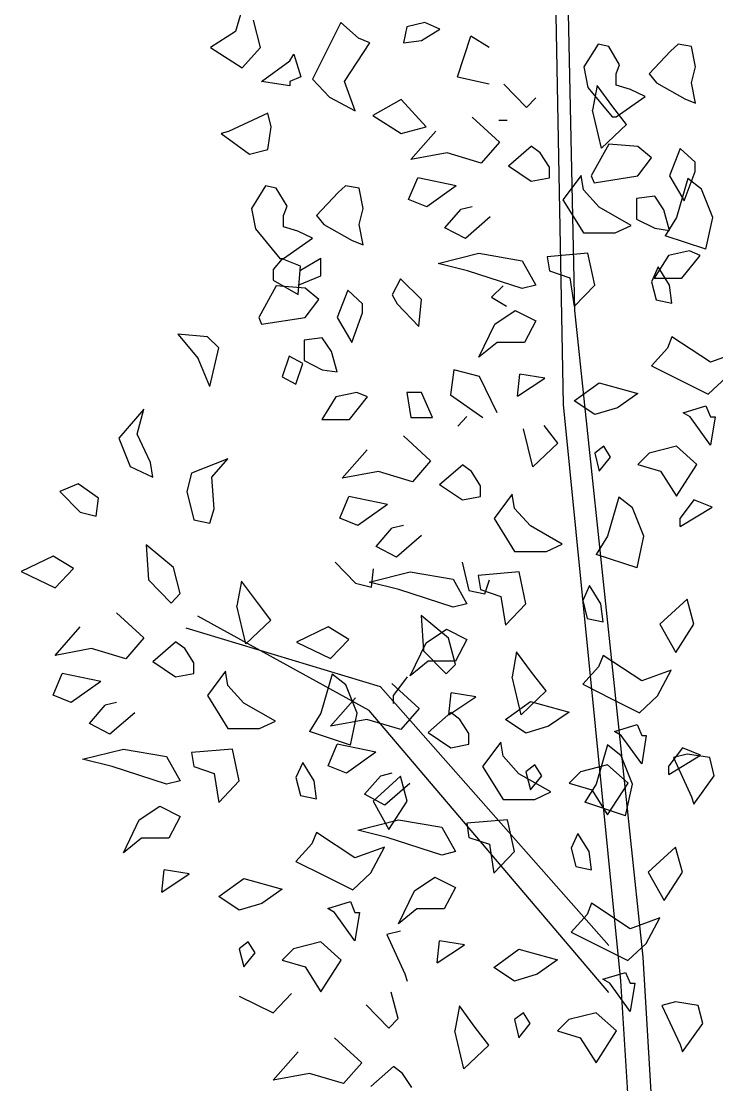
# Model space of a CAD drawing. Header units: millimetres. Extents: x 365.38 to 366.22, y 2530.23 to 2532.22.
# Drawn here: x 365.375 to 365.854, y 2530.67 to 2531.402 of the extents above; entities that cross this region are included whole.
import ezdxf

# ---------------------------------------------------------------- set-up
doc = ezdxf.new("R2010")
doc.units = ezdxf.units.MM
doc.header["$LTSCALE"] = 10
doc.layers.add('Vegetais', color=94, linetype='Continuous')

msp = doc.modelspace()

# ---------------------------------------------------------------- linework, layer by layer
at = {"layer": 'Vegetais', "color": 34}
for p, q in [((365.75635, 2531.20247), (365.74847, 2531.57478)), ((365.7406, 2531.5505), (365.74847, 2531.13772)), ((365.80353, 2530.75732), (365.75635, 2531.20247)), ((365.74847, 2531.13772), (365.78778, 2530.74114)), ((365.61478, 2530.92729), (365.49685, 2530.99204)), ((365.62266, 2530.94348), (365.48897, 2530.98395)), ((365.77997, 2530.76542), (365.62266, 2530.94348)), ((365.77997, 2530.73304), (365.61478, 2530.92729)), ((365.83416, 2530.23178), (365.80353, 2530.75732)), ((365.78778, 2530.74114), (365.81928, 2530.25551))]:
    msp.add_line(p, q, dxfattribs=at)
at = {"layer": 'Vegetais'}
for p, q in [((365.52753, 2531.4102), (365.52285, 2531.39457)), ((365.54003, 2531.38364), (365.53535, 2531.40239)), ((365.59547, 2531.40082), (365.58535, 2531.38051)), ((365.6076, 2531.38989), (365.59547, 2531.40082)), ((365.65328, 2531.40082), (365.64078, 2531.3977)), ((365.66347, 2531.39614), (365.65328, 2531.40082)), ((365.52285, 2531.39457), (365.50566, 2531.38364)), ((365.64078, 2531.3977), (365.63847, 2531.38676)), ((365.65097, 2531.38832), (365.66347, 2531.39614)), ((365.59785, 2531.3602), (365.61541, 2531.38676)), ((365.61541, 2531.38676), (365.6076, 2531.38989)), ((365.63847, 2531.38676), (365.65097, 2531.38832)), ((365.6756, 2531.36332), (365.68497, 2531.39145)), ((365.69747, 2531.38364), (365.68497, 2531.39145)), ((365.77241, 2531.38579), (365.76266, 2531.37017)), ((365.77985, 2531.38423), (365.77241, 2531.38579)), ((365.82747, 2531.38579), (365.82241, 2531.38111)), ((365.83685, 2531.38423), (365.82747, 2531.38579)), ((365.50566, 2531.38364), (365.52753, 2531.36957)), ((365.52753, 2531.36957), (365.54003, 2531.38364)), ((365.56035, 2531.37426), (365.5631, 2531.37895)), ((365.5631, 2531.37895), (365.56778, 2531.36332)), ((365.58535, 2531.38051), (365.57597, 2531.36176)), ((365.78728, 2531.37173), (365.77985, 2531.38423)), ((365.82241, 2531.38111), (365.8076, 2531.36548)), ((365.8396, 2531.37017), (365.83685, 2531.38423)), ((365.54078, 2531.3602), (365.56035, 2531.37426)), ((365.78491, 2531.36548), (365.78728, 2531.37173)), ((365.56778, 2531.36332), (365.56035, 2531.3602)), ((365.6756, 2531.36332), (365.69747, 2531.35864)), ((365.76266, 2531.37017), (365.76541, 2531.35611)), ((365.78491, 2531.35767), (365.78491, 2531.36548)), ((365.8076, 2531.36548), (365.81266, 2531.35923)), ((365.83685, 2531.35923), (365.8396, 2531.37017)), ((365.56035, 2531.35707), (365.54078, 2531.3602)), ((365.56035, 2531.3602), (365.56035, 2531.35707)), ((365.57597, 2531.36176), (365.58766, 2531.34926)), ((365.60528, 2531.33989), (365.59785, 2531.3602)), ((365.70766, 2531.35829), (365.72328, 2531.34229)), ((365.76541, 2531.35611), (365.78216, 2531.33579)), ((365.77172, 2531.35751), (365.7686, 2531.34032)), ((365.78266, 2531.34267), (365.77172, 2531.35751)), ((365.79466, 2531.35454), (365.78491, 2531.35767)), ((365.81266, 2531.35923), (365.83216, 2531.34829)), ((365.8396, 2531.34517), (365.83685, 2531.35923)), ((365.58766, 2531.34926), (365.60528, 2531.33989)), ((365.72328, 2531.34229), (365.72953, 2531.34892)), ((365.78491, 2531.33579), (365.80485, 2531.34986)), ((365.80485, 2531.34986), (365.79466, 2531.35454)), ((365.63691, 2531.3477), (365.61735, 2531.33676)), ((365.6541, 2531.32895), (365.63691, 2531.3477)), ((365.79203, 2531.33057), (365.78266, 2531.34267)), ((365.83216, 2531.34829), (365.8396, 2531.34517)), ((365.5451, 2531.33832), (365.51816, 2531.32582)), ((365.54747, 2531.32895), (365.5451, 2531.33832)), ((365.61735, 2531.33676), (365.63691, 2531.32426)), ((365.68578, 2531.33564), (365.70453, 2531.31845)), ((365.77485, 2531.31417), (365.7686, 2531.34032)), ((365.78216, 2531.33579), (365.78491, 2531.33579)), ((365.5451, 2531.31332), (365.54747, 2531.32895)), ((365.63691, 2531.32426), (365.6541, 2531.32895)), ((365.7041, 2531.33364), (365.70997, 2531.33364)), ((365.77485, 2531.31417), (365.79203, 2531.33057)), ((365.51816, 2531.32582), (365.5131, 2531.32426)), ((365.5131, 2531.32426), (365.5326, 2531.3102)), ((365.6436, 2531.30636), (365.66078, 2531.32589)), ((365.5326, 2531.3102), (365.5451, 2531.31332)), ((365.70453, 2531.31845), (365.69203, 2531.30401)), ((365.71078, 2531.30204), (365.72641, 2531.31573)), ((365.73266, 2531.31104), (365.72641, 2531.31573)), ((365.77985, 2531.31704), (365.76772, 2531.29517)), ((365.79978, 2531.31548), (365.77985, 2531.31704)), ((365.80916, 2531.30767), (365.79978, 2531.31548)), ((365.82903, 2531.31392), (365.82166, 2531.29517)), ((365.83922, 2531.30454), (365.82903, 2531.31392)), ((365.6686, 2531.31104), (365.6436, 2531.30636)), ((365.69203, 2531.30401), (365.6686, 2531.31104)), ((365.73891, 2531.30126), (365.73266, 2531.31104)), ((365.79978, 2531.29517), (365.80916, 2531.30767)), ((365.83922, 2531.29829), (365.83922, 2531.30454)), ((365.71078, 2531.30204), (365.72641, 2531.29151)), ((365.73891, 2531.29386), (365.73891, 2531.30126)), ((365.83178, 2531.27798), (365.83922, 2531.29829)), ((365.64203, 2531.27901), (365.64828, 2531.29386)), ((365.67485, 2531.28839), (365.64828, 2531.29386)), ((365.72641, 2531.29151), (365.73891, 2531.29386)), ((365.76078, 2531.29542), (365.74828, 2531.27861)), ((365.76235, 2531.28564), (365.76078, 2531.29542)), ((365.76772, 2531.29517), (365.76966, 2531.29048)), ((365.76966, 2531.29048), (365.79978, 2531.29517)), ((365.82166, 2531.29517), (365.83178, 2531.27798)), ((365.83422, 2531.29345), (365.82641, 2531.26651)), ((365.8436, 2531.28604), (365.83422, 2531.29345)), ((365.54353, 2531.28832), (365.53378, 2531.2727)), ((365.55097, 2531.28676), (365.54353, 2531.28832)), ((365.55841, 2531.27426), (365.55097, 2531.28676)), ((365.59353, 2531.28364), (365.57872, 2531.26801)), ((365.5986, 2531.28832), (365.59353, 2531.28364)), ((365.60797, 2531.28676), (365.5986, 2531.28832)), ((365.61072, 2531.2727), (365.60797, 2531.28676)), ((365.67485, 2531.28839), (365.65453, 2531.27392)), ((365.77328, 2531.27354), (365.76235, 2531.28564)), ((365.85141, 2531.26651), (365.8436, 2531.28604)), ((365.65453, 2531.27392), (365.64203, 2531.27901)), ((365.74828, 2531.27861), (365.76235, 2531.25595)), ((365.81147, 2531.28111), (365.79897, 2531.27954)), ((365.79897, 2531.27954), (365.79897, 2531.26548)), ((365.81772, 2531.27173), (365.81147, 2531.28111)), ((365.53378, 2531.2727), (365.53653, 2531.25864)), ((365.55603, 2531.26801), (365.55841, 2531.27426)), ((365.55603, 2531.2602), (365.55603, 2531.26801)), ((365.57872, 2531.26801), (365.58378, 2531.26176)), ((365.60797, 2531.26176), (365.61072, 2531.2727)), ((365.66703, 2531.25948), (365.67797, 2531.27198)), ((365.68578, 2531.27392), (365.67797, 2531.27198)), ((365.79516, 2531.26104), (365.77328, 2531.27354)), ((365.82166, 2531.25767), (365.81772, 2531.27173)), ((365.58378, 2531.26176), (365.60328, 2531.25082)), ((365.61072, 2531.2477), (365.60797, 2531.26176)), ((365.69828, 2531.26689), (365.6811, 2531.25204)), ((365.78422, 2531.25595), (365.79516, 2531.26104)), ((365.79897, 2531.26548), (365.81147, 2531.25923)), ((365.82641, 2531.26651), (365.8186, 2531.25401)), ((365.84672, 2531.24464), (365.85141, 2531.26651)), ((365.53653, 2531.25864), (365.55328, 2531.23832)), ((365.56578, 2531.25707), (365.55603, 2531.2602)), ((365.57597, 2531.25239), (365.56578, 2531.25707)), ((365.6811, 2531.25204), (365.66703, 2531.25948)), ((365.76235, 2531.25595), (365.78422, 2531.25595)), ((365.81147, 2531.25923), (365.82166, 2531.25767)), ((365.84672, 2531.24464), (365.8186, 2531.25401)), ((365.55603, 2531.23832), (365.57597, 2531.25239)), ((365.60328, 2531.25082), (365.61072, 2531.2477)), ((365.5676, 2531.23039), (365.58166, 2531.23861)), ((365.58166, 2531.22648), (365.58166, 2531.23861)), ((365.66235, 2531.23486), (365.69047, 2531.24189)), ((365.69047, 2531.24189), (365.72016, 2531.23682)), ((365.76547, 2531.24189), (365.73735, 2531.23954)), ((365.73735, 2531.23954), (365.73891, 2531.22979)), ((365.77016, 2531.22001), (365.76547, 2531.24189)), ((365.82085, 2531.24048), (365.8111, 2531.22486)), ((365.83528, 2531.24361), (365.82085, 2531.24048)), ((365.83022, 2531.22486), (365.84272, 2531.24048)), ((365.84272, 2531.24048), (365.83528, 2531.24361)), ((365.5551, 2531.2382), (365.54885, 2531.23079)), ((365.55328, 2531.23832), (365.55603, 2531.23832)), ((365.5676, 2531.23314), (365.5551, 2531.2382)), ((365.56603, 2531.21361), (365.5676, 2531.23314)), ((365.68266, 2531.22979), (365.66235, 2531.23486)), ((365.72016, 2531.23682), (365.72953, 2531.22001)), ((365.81391, 2531.23251), (365.80922, 2531.22236)), ((365.82172, 2531.22001), (365.81391, 2531.23251)), ((365.54885, 2531.23079), (365.54885, 2531.22336)), ((365.56603, 2531.21986), (365.58166, 2531.22648)), ((365.63653, 2531.22426), (365.63066, 2531.21332)), ((365.65097, 2531.2102), (365.63653, 2531.22426)), ((365.72016, 2531.21767), (365.68266, 2531.22979)), ((365.73891, 2531.22979), (365.75297, 2531.22511)), ((365.75297, 2531.22511), (365.7561, 2531.20517)), ((365.8111, 2531.22486), (365.83022, 2531.22486)), ((365.55097, 2531.21957), (365.53885, 2531.1977)), ((365.54885, 2531.22336), (365.56603, 2531.21361)), ((365.57091, 2531.21801), (365.55097, 2531.21957)), ((365.58028, 2531.2102), (365.57091, 2531.21801)), ((365.70722, 2531.21957), (365.69903, 2531.21176)), ((365.72953, 2531.22001), (365.72016, 2531.21767)), ((365.7561, 2531.20517), (365.77016, 2531.22001)), ((365.80922, 2531.22236), (365.81235, 2531.20986)), ((365.82328, 2531.20751), (365.82172, 2531.22001)), ((365.57091, 2531.1977), (365.58028, 2531.2102)), ((365.60016, 2531.21645), (365.59278, 2531.1977)), ((365.61035, 2531.20707), (365.60016, 2531.21645)), ((365.63066, 2531.21332), (365.63416, 2531.20707)), ((365.64903, 2531.19145), (365.65097, 2531.2102)), ((365.69903, 2531.21176), (365.70953, 2531.20551)), ((365.81235, 2531.20986), (365.82328, 2531.20751)), ((365.61035, 2531.20082), (365.61035, 2531.20707)), ((365.63416, 2531.20707), (365.64903, 2531.19145)), ((365.70141, 2531.19307), (365.71547, 2531.20245)), ((365.71547, 2531.20245), (365.72953, 2531.19542)), ((365.53885, 2531.1977), (365.54078, 2531.19301)), ((365.54078, 2531.19301), (365.57091, 2531.1977)), ((365.59278, 2531.1977), (365.60291, 2531.18051)), ((365.60291, 2531.18051), (365.61035, 2531.20082)), ((365.72953, 2531.19542), (365.72172, 2531.18057)), ((365.69047, 2531.17042), (365.70141, 2531.19307)), ((365.48322, 2531.18626), (365.49728, 2531.16945)), ((365.50353, 2531.18429), (365.48322, 2531.18626)), ((365.51135, 2531.17689), (365.50353, 2531.18429)), ((365.5826, 2531.18364), (365.5701, 2531.18207)), ((365.5701, 2531.18207), (365.5701, 2531.16801)), ((365.58885, 2531.17426), (365.5826, 2531.18364)), ((365.70297, 2531.18057), (365.69047, 2531.17042)), ((365.72172, 2531.18057), (365.70297, 2531.18057)), ((365.82328, 2531.18448), (365.82016, 2531.17667)), ((365.84985, 2531.16689), (365.82328, 2531.18448)), ((365.5051, 2531.15032), (365.51135, 2531.17689)), ((365.59278, 2531.1602), (365.58885, 2531.17426)), ((365.82016, 2531.17667), (365.80922, 2531.16454)), ((365.87016, 2531.17432), (365.84985, 2531.16689)), ((365.5051, 2531.15032), (365.49728, 2531.16945)), ((365.55978, 2531.17101), (365.5551, 2531.15695)), ((365.56916, 2531.16595), (365.55978, 2531.17101)), ((365.56447, 2531.15189), (365.56916, 2531.16595)), ((365.5701, 2531.16801), (365.5826, 2531.16176)), ((365.5826, 2531.16176), (365.59278, 2531.1602)), ((365.67322, 2531.16176), (365.67091, 2531.14457)), ((365.69078, 2531.15707), (365.67322, 2531.16176)), ((365.71703, 2531.14345), (365.7186, 2531.1587)), ((365.73578, 2531.15595), (365.7186, 2531.1587)), ((365.80922, 2531.16454), (365.82953, 2531.15439)), ((365.5551, 2531.15695), (365.56447, 2531.15189)), ((365.70291, 2531.13207), (365.69078, 2531.15707)), ((365.71703, 2531.14345), (365.73578, 2531.15595)), ((365.7561, 2531.14032), (365.77328, 2531.15282)), ((365.77328, 2531.15282), (365.79985, 2531.14542)), ((365.82953, 2531.15439), (365.84828, 2531.14501)), ((365.84828, 2531.14501), (365.86078, 2531.15673)), ((365.60641, 2531.14614), (365.59197, 2531.14301)), ((365.61385, 2531.14301), (365.60641, 2531.14614)), ((365.65097, 2531.14614), (365.64078, 2531.14614)), ((365.64078, 2531.14614), (365.64353, 2531.12895)), ((365.65841, 2531.12895), (365.65097, 2531.14614)), ((365.67091, 2531.14457), (365.69316, 2531.12895)), ((365.79985, 2531.14542), (365.78578, 2531.13564)), ((365.59197, 2531.14301), (365.58222, 2531.12739)), ((365.60135, 2531.12739), (365.61385, 2531.14301)), ((365.77016, 2531.13095), (365.7561, 2531.14032)), ((365.8311, 2531.13214), (365.84672, 2531.13682)), ((365.84672, 2531.13682), (365.84985, 2531.12939)), ((365.45978, 2531.1347), (365.4426, 2531.11476)), ((365.4551, 2531.11751), (365.45978, 2531.1347)), ((365.64353, 2531.12895), (365.65841, 2531.12895)), ((365.67591, 2531.12297), (365.68216, 2531.12959)), ((365.78578, 2531.13564), (365.77016, 2531.13095)), ((365.83578, 2531.12939), (365.8311, 2531.13214)), ((365.84985, 2531.10986), (365.83578, 2531.12939)), ((365.84985, 2531.12939), (365.85297, 2531.12939)), ((365.85297, 2531.12939), (365.84985, 2531.10986)), ((365.58222, 2531.12739), (365.60135, 2531.12739)), ((365.74466, 2531.11125), (365.73528, 2531.12334)), ((365.4426, 2531.11476), (365.45041, 2531.09523)), ((365.46447, 2531.09798), (365.4551, 2531.11751)), ((365.46447, 2531.09798), (365.4551, 2531.11751)), ((365.63841, 2531.11631), (365.65716, 2531.09912)), ((365.72747, 2531.09484), (365.72122, 2531.121)), ((365.72747, 2531.09484), (365.74466, 2531.11125)), ((365.77641, 2531.10907), (365.77016, 2531.10439)), ((365.7811, 2531.10167), (365.77641, 2531.10907)), ((365.82641, 2531.10907), (365.80766, 2531.10439)), ((365.84047, 2531.09657), (365.82641, 2531.10907)), ((365.5176, 2531.10032), (365.4926, 2531.09054)), ((365.50666, 2531.08782), (365.5176, 2531.10032)), ((365.59622, 2531.08703), (365.61341, 2531.10656)), ((365.77016, 2531.10439), (365.77328, 2531.09189)), ((365.77328, 2531.09189), (365.7811, 2531.10167)), ((365.80766, 2531.10439), (365.79985, 2531.09657)), ((365.45041, 2531.09523), (365.46603, 2531.08782)), ((365.46603, 2531.08782), (365.46447, 2531.09798)), ((365.65716, 2531.09912), (365.64466, 2531.08468)), ((365.66341, 2531.08272), (365.67903, 2531.0964)), ((365.68528, 2531.09172), (365.67903, 2531.0964)), ((365.79985, 2531.09657), (365.81547, 2531.09189)), ((365.82641, 2531.0747), (365.84047, 2531.09657)), ((365.4926, 2531.09054), (365.48947, 2531.07804)), ((365.50822, 2531.06595), (365.50666, 2531.08782)), ((365.62122, 2531.09172), (365.59622, 2531.08703)), ((365.64466, 2531.08468), (365.62122, 2531.09172)), ((365.69153, 2531.08193), (365.68528, 2531.09172)), ((365.81547, 2531.09189), (365.82641, 2531.0747)), ((365.41447, 2531.08314), (365.40197, 2531.07804)), ((365.40197, 2531.07804), (365.41603, 2531.06361)), ((365.42853, 2531.07336), (365.41447, 2531.08314)), ((365.48947, 2531.07804), (365.49416, 2531.05851)), ((365.66341, 2531.08272), (365.67903, 2531.07218)), ((365.69153, 2531.07453), (365.69153, 2531.08193)), ((365.42697, 2531.06086), (365.42853, 2531.07336)), ((365.59466, 2531.05968), (365.60091, 2531.07453)), ((365.62747, 2531.06906), (365.60091, 2531.07453)), ((365.67903, 2531.07218), (365.69153, 2531.07453)), ((365.71341, 2531.07609), (365.70091, 2531.05928)), ((365.71497, 2531.06631), (365.71341, 2531.07609)), ((365.78685, 2531.07412), (365.77903, 2531.04718)), ((365.79622, 2531.06672), (365.78685, 2531.07412)), ((365.83841, 2531.07218), (365.82903, 2531.05968)), ((365.85091, 2531.06709), (365.83841, 2531.07218)), ((365.41603, 2531.06361), (365.42697, 2531.06086)), ((365.5051, 2531.05617), (365.50822, 2531.06595)), ((365.62747, 2531.06906), (365.60716, 2531.05459)), ((365.72591, 2531.05422), (365.71497, 2531.06631)), ((365.80403, 2531.04718), (365.79622, 2531.06672)), ((365.82903, 2531.05381), (365.85091, 2531.06709)), ((365.49416, 2531.05851), (365.5051, 2531.05617)), ((365.60716, 2531.05459), (365.59466, 2531.05968)), ((365.70091, 2531.05928), (365.71497, 2531.03662)), ((365.82903, 2531.05381), (365.82903, 2531.05968)), ((365.61966, 2531.04015), (365.6306, 2531.05265)), ((365.63841, 2531.05459), (365.6306, 2531.05265)), ((365.74778, 2531.04172), (365.72591, 2531.05422)), ((365.46135, 2531.04132), (365.46291, 2531.01711)), ((365.4801, 2531.0257), (365.46135, 2531.04132)), ((365.65091, 2531.04756), (365.63372, 2531.03272)), ((365.73685, 2531.03662), (365.74778, 2531.04172)), ((365.77903, 2531.04718), (365.77122, 2531.03468)), ((365.79935, 2531.02531), (365.80403, 2531.04718)), ((365.63372, 2531.03272), (365.61966, 2531.04015)), ((365.71497, 2531.03662), (365.73685, 2531.03662)), ((365.79935, 2531.02531), (365.77122, 2531.03468)), ((365.39728, 2531.03351), (365.37541, 2531.02298)), ((365.41135, 2531.02492), (365.39728, 2531.03351)), ((365.59141, 2531.02929), (365.60547, 2531.01486)), ((365.67891, 2531.02929), (365.6836, 2531.00976)), ((365.37541, 2531.02298), (365.39885, 2531.01164)), ((365.39885, 2531.01164), (365.41135, 2531.02492)), ((365.48478, 2531.00773), (365.4801, 2531.0257)), ((365.61497, 2531.01553), (365.6431, 2531.02256)), ((365.61641, 2531.01211), (365.61797, 2531.02461)), ((365.6431, 2531.02256), (365.67278, 2531.0175)), ((365.7181, 2531.02256), (365.68997, 2531.02022)), ((365.68997, 2531.02022), (365.69153, 2531.01047)), ((365.72278, 2531.00068), (365.7181, 2531.02256)), ((365.46291, 2531.01711), (365.47853, 2531.00111)), ((365.52697, 2531.01632), (365.52385, 2530.99914)), ((365.53791, 2531.00148), (365.52697, 2531.01632)), ((365.60547, 2531.01486), (365.61641, 2531.01211)), ((365.63528, 2531.01047), (365.61497, 2531.01553)), ((365.67278, 2531.0175), (365.68216, 2531.00068)), ((365.69453, 2531.00742), (365.69766, 2531.0172)), ((365.76653, 2531.01318), (365.76185, 2531.00303)), ((365.77435, 2531.00068), (365.76653, 2531.01318)), ((365.47853, 2531.00111), (365.48478, 2531.00773)), ((365.67278, 2530.99834), (365.63528, 2531.01047)), ((365.6836, 2531.00976), (365.69453, 2531.00742)), ((365.69153, 2531.01047), (365.7056, 2531.00578)), ((365.7056, 2531.00578), (365.70872, 2530.98584)), ((365.5301, 2530.97298), (365.52385, 2530.99914)), ((365.54728, 2530.98939), (365.53791, 2531.00148)), ((365.68216, 2531.00068), (365.67278, 2530.99834)), ((365.70872, 2530.98584), (365.72278, 2531.00068)), ((365.76185, 2531.00303), (365.76497, 2530.99053)), ((365.77591, 2530.98818), (365.77435, 2531.00068)), ((365.83372, 2531.00381), (365.81497, 2530.98662)), ((365.83841, 2530.98662), (365.83372, 2531.00381)), ((365.44103, 2530.99445), (365.45978, 2530.97726)), ((365.66953, 2530.97695), (365.65078, 2530.99257)), ((365.65078, 2530.99257), (365.65235, 2530.96836)), ((365.76497, 2530.99053), (365.77591, 2530.98818)), ((365.39885, 2530.96517), (365.41603, 2530.9847)), ((365.5301, 2530.97298), (365.54728, 2530.98939)), ((365.58672, 2530.98476), (365.56485, 2530.97423)), ((365.60078, 2530.97617), (365.58672, 2530.98476)), ((365.65403, 2530.97375), (365.6681, 2530.98312)), ((365.6681, 2530.98312), (365.68216, 2530.97609)), ((365.81497, 2530.98662), (365.82591, 2530.96709)), ((365.82591, 2530.96709), (365.83841, 2530.98662)), ((365.45978, 2530.97726), (365.44728, 2530.96282)), ((365.58828, 2530.96289), (365.60078, 2530.97617)), ((365.67422, 2530.95898), (365.66953, 2530.97695)), ((365.68216, 2530.97609), (365.67435, 2530.96125)), ((365.42385, 2530.96986), (365.39885, 2530.96517)), ((365.44728, 2530.96282), (365.42385, 2530.96986)), ((365.46603, 2530.96086), (365.48166, 2530.97454)), ((365.48791, 2530.96986), (365.48166, 2530.97454)), ((365.49416, 2530.96007), (365.48791, 2530.96986)), ((365.56485, 2530.97423), (365.58828, 2530.96289)), ((365.6431, 2530.95109), (365.65403, 2530.97375)), ((365.65235, 2530.96836), (365.66797, 2530.95236)), ((365.46603, 2530.96086), (365.48166, 2530.95032)), ((365.6556, 2530.96125), (365.6431, 2530.95109)), ((365.67435, 2530.96125), (365.6556, 2530.96125)), ((365.71641, 2530.96757), (365.71328, 2530.95039)), ((365.72735, 2530.95273), (365.71641, 2530.96757)), ((365.77591, 2530.96515), (365.77278, 2530.95734)), ((365.80247, 2530.94756), (365.77591, 2530.96515)), ((365.49416, 2530.95267), (365.49416, 2530.96007)), ((365.51603, 2530.95423), (365.50353, 2530.93742)), ((365.5176, 2530.94445), (365.51603, 2530.95423)), ((365.66797, 2530.95236), (365.67422, 2530.95898)), ((365.77278, 2530.95734), (365.76185, 2530.94522)), ((365.82278, 2530.955), (365.80247, 2530.94756)), ((365.81341, 2530.9374), (365.82278, 2530.955)), ((365.39728, 2530.93782), (365.40353, 2530.95267)), ((365.4301, 2530.9472), (365.40353, 2530.95267)), ((365.4301, 2530.9472), (365.40978, 2530.93273)), ((365.48166, 2530.95032), (365.49416, 2530.95267)), ((365.58947, 2530.95226), (365.58166, 2530.92532)), ((365.59885, 2530.94486), (365.58947, 2530.95226)), ((365.64103, 2530.95032), (365.63166, 2530.93782)), ((365.71953, 2530.92423), (365.71328, 2530.95039)), ((365.73672, 2530.94064), (365.72735, 2530.95273)), ((365.52853, 2530.93236), (365.5176, 2530.94445)), ((365.60666, 2530.92532), (365.59885, 2530.94486)), ((365.63047, 2530.9457), (365.64922, 2530.92851)), ((365.66966, 2530.92412), (365.67122, 2530.93937)), ((365.68841, 2530.93662), (365.67122, 2530.93937)), ((365.71953, 2530.92423), (365.73672, 2530.94064)), ((365.76185, 2530.94522), (365.78216, 2530.93506)), ((365.40978, 2530.93273), (365.39728, 2530.93782)), ((365.44103, 2530.93273), (365.43322, 2530.93079)), ((365.50353, 2530.93742), (365.5176, 2530.91476)), ((365.55041, 2530.91986), (365.52853, 2530.93236)), ((365.58828, 2530.91642), (365.60547, 2530.93595)), ((365.63166, 2530.93195), (365.63166, 2530.93782)), ((365.66966, 2530.92412), (365.68841, 2530.93662)), ((365.70872, 2530.921), (365.72591, 2530.9335)), ((365.72591, 2530.9335), (365.75247, 2530.92609)), ((365.78216, 2530.93506), (365.80091, 2530.92568)), ((365.80091, 2530.92568), (365.81341, 2530.9374)), ((365.42228, 2530.91829), (365.43322, 2530.93079)), ((365.45353, 2530.9257), (365.43635, 2530.91086)), ((365.58166, 2530.92532), (365.57385, 2530.91282)), ((365.60197, 2530.90345), (365.60666, 2530.92532)), ((365.64922, 2530.92851), (365.63672, 2530.91407)), ((365.65547, 2530.91211), (365.6711, 2530.92579)), ((365.67735, 2530.92111), (365.6711, 2530.92579)), ((365.75247, 2530.92609), (365.73841, 2530.91631)), ((365.43635, 2530.91086), (365.42228, 2530.91829)), ((365.53947, 2530.91476), (365.55041, 2530.91986)), ((365.61328, 2530.92111), (365.58828, 2530.91642)), ((365.63672, 2530.91407), (365.61328, 2530.92111)), ((365.6836, 2530.91132), (365.67735, 2530.92111)), ((365.72278, 2530.91162), (365.70872, 2530.921)), ((365.78372, 2530.91281), (365.79935, 2530.9175)), ((365.79935, 2530.9175), (365.80247, 2530.91006)), ((365.5176, 2530.91476), (365.53947, 2530.91476)), ((365.60197, 2530.90345), (365.57385, 2530.91282)), ((365.65547, 2530.91211), (365.6711, 2530.90157)), ((365.6836, 2530.90392), (365.6836, 2530.91132)), ((365.73841, 2530.91631), (365.72278, 2530.91162)), ((365.78841, 2530.91006), (365.78372, 2530.91281)), ((365.80247, 2530.89053), (365.78841, 2530.91006)), ((365.80247, 2530.91006), (365.8056, 2530.91006)), ((365.8056, 2530.91006), (365.80247, 2530.89053)), ((365.58672, 2530.88907), (365.59297, 2530.90392)), ((365.61953, 2530.89845), (365.59297, 2530.90392)), ((365.6711, 2530.90157), (365.6836, 2530.90392)), ((365.70547, 2530.90548), (365.69297, 2530.88867)), ((365.70703, 2530.8957), (365.70547, 2530.90548)), ((365.77891, 2530.90351), (365.7711, 2530.87657)), ((365.78828, 2530.89611), (365.77891, 2530.90351)), ((365.4176, 2530.89367), (365.44572, 2530.9007)), ((365.44572, 2530.9007), (365.47541, 2530.89564)), ((365.47541, 2530.89564), (365.48478, 2530.87882)), ((365.52072, 2530.9007), (365.4926, 2530.89836)), ((365.4926, 2530.89836), (365.49416, 2530.88861)), ((365.52541, 2530.87882), (365.52072, 2530.9007)), ((365.61953, 2530.89845), (365.59922, 2530.88398)), ((365.71797, 2530.88361), (365.70703, 2530.8957)), ((365.7961, 2530.87657), (365.78828, 2530.89611)), ((365.83047, 2530.90157), (365.8211, 2530.88907)), ((365.8211, 2530.8832), (365.84297, 2530.89648)), ((365.83372, 2530.89718), (365.82435, 2530.89484)), ((365.82435, 2530.89484), (365.83685, 2530.86787)), ((365.84297, 2530.89648), (365.83047, 2530.90157)), ((365.84935, 2530.89484), (365.83372, 2530.89718)), ((365.85247, 2530.88234), (365.84935, 2530.89484)), ((365.43791, 2530.88861), (365.4176, 2530.89367)), ((365.47541, 2530.87648), (365.43791, 2530.88861)), ((365.49416, 2530.88861), (365.50822, 2530.88392)), ((365.56916, 2530.89132), (365.56447, 2530.88117)), ((365.57697, 2530.87882), (365.56916, 2530.89132)), ((365.59922, 2530.88398), (365.58672, 2530.88907)), ((365.69297, 2530.88867), (365.70703, 2530.86601)), ((365.72903, 2530.88975), (365.72278, 2530.88506)), ((365.73372, 2530.88234), (365.72903, 2530.88975)), ((365.77903, 2530.88975), (365.76028, 2530.88506)), ((365.7931, 2530.87725), (365.77903, 2530.88975)), ((365.8211, 2530.8832), (365.8211, 2530.88907)), ((365.50822, 2530.88392), (365.51135, 2530.86398)), ((365.56447, 2530.88117), (365.5676, 2530.86867)), ((365.61172, 2530.86954), (365.62266, 2530.88204)), ((365.63635, 2530.88195), (365.6176, 2530.86476)), ((365.63047, 2530.88398), (365.62266, 2530.88204)), ((365.64103, 2530.86476), (365.63635, 2530.88195)), ((365.73985, 2530.87111), (365.71797, 2530.88361)), ((365.72278, 2530.88506), (365.72591, 2530.87256)), ((365.72591, 2530.87256), (365.73372, 2530.88234)), ((365.76028, 2530.88506), (365.75247, 2530.87725)), ((365.83841, 2530.86281), (365.85247, 2530.88234)), ((365.48478, 2530.87882), (365.47541, 2530.87648)), ((365.51135, 2530.86398), (365.52541, 2530.87882)), ((365.57853, 2530.86632), (365.57697, 2530.87882)), ((365.64297, 2530.87695), (365.62578, 2530.86211)), ((365.75247, 2530.87725), (365.7681, 2530.87256)), ((365.7711, 2530.87657), (365.76328, 2530.86407)), ((365.77903, 2530.85537), (365.7931, 2530.87725)), ((365.79141, 2530.8547), (365.7961, 2530.87657)), ((365.5676, 2530.86867), (365.57853, 2530.86632)), ((365.62578, 2530.86211), (365.61172, 2530.86954)), ((365.70703, 2530.86601), (365.72891, 2530.86601)), ((365.72891, 2530.86601), (365.73985, 2530.87111)), ((365.7681, 2530.87256), (365.77903, 2530.85537)), ((365.83685, 2530.86787), (365.83841, 2530.86281)), ((365.45666, 2530.85189), (365.47072, 2530.86126)), ((365.47072, 2530.86126), (365.48478, 2530.85423)), ((365.6176, 2530.86476), (365.62853, 2530.84523)), ((365.62853, 2530.84523), (365.64103, 2530.86476)), ((365.79141, 2530.8547), (365.76328, 2530.86407)), ((365.44572, 2530.82923), (365.45666, 2530.85189)), ((365.48478, 2530.85423), (365.47697, 2530.83939)), ((365.60703, 2530.84492), (365.63516, 2530.85195)), ((365.63516, 2530.85195), (365.66485, 2530.84689)), ((365.71016, 2530.85195), (365.68203, 2530.84961)), ((365.71485, 2530.83007), (365.71016, 2530.85195)), ((365.62735, 2530.83986), (365.60703, 2530.84492)), ((365.66485, 2530.84689), (365.67422, 2530.83007)), ((365.68203, 2530.84961), (365.6836, 2530.83986)), ((365.45822, 2530.83939), (365.44572, 2530.82923)), ((365.47697, 2530.83939), (365.45822, 2530.83939)), ((365.57853, 2530.84329), (365.57541, 2530.83548)), ((365.6051, 2530.8257), (365.57853, 2530.84329)), ((365.66485, 2530.82773), (365.62735, 2530.83986)), ((365.6836, 2530.83986), (365.69766, 2530.83517)), ((365.7586, 2530.84257), (365.75391, 2530.83242)), ((365.76641, 2530.83007), (365.7586, 2530.84257)), ((365.57541, 2530.83548), (365.56447, 2530.82336)), ((365.62541, 2530.83314), (365.6051, 2530.8257)), ((365.61603, 2530.81554), (365.62541, 2530.83314)), ((365.67422, 2530.83007), (365.66485, 2530.82773)), ((365.69766, 2530.83517), (365.70078, 2530.81523)), ((365.70078, 2530.81523), (365.71485, 2530.83007)), ((365.75391, 2530.83242), (365.75703, 2530.81992)), ((365.76797, 2530.81757), (365.76641, 2530.83007)), ((365.82578, 2530.8332), (365.80703, 2530.81601)), ((365.83047, 2530.81601), (365.82578, 2530.8332)), ((365.56447, 2530.82336), (365.58478, 2530.8132)), ((365.47228, 2530.80226), (365.47385, 2530.81751)), ((365.47228, 2530.80226), (365.49103, 2530.81476)), ((365.49103, 2530.81476), (365.47385, 2530.81751)), ((365.60353, 2530.80382), (365.61603, 2530.81554)), ((365.75703, 2530.81992), (365.76797, 2530.81757)), ((365.80703, 2530.81601), (365.81797, 2530.79648)), ((365.81797, 2530.79648), (365.83047, 2530.81601)), ((365.51135, 2530.79914), (365.52853, 2530.81164)), ((365.52853, 2530.81164), (365.5551, 2530.80423)), ((365.58478, 2530.8132), (365.60353, 2530.80382)), ((365.6461, 2530.80314), (365.66016, 2530.81251)), ((365.66016, 2530.81251), (365.67422, 2530.80548)), ((365.5551, 2530.80423), (365.54103, 2530.79445)), ((365.63516, 2530.78048), (365.6461, 2530.80314)), ((365.67422, 2530.80548), (365.66641, 2530.79064)), ((365.52541, 2530.78976), (365.51135, 2530.79914)), ((365.54103, 2530.79445), (365.52541, 2530.78976)), ((365.58635, 2530.79095), (365.60197, 2530.79564)), ((365.60197, 2530.79564), (365.6051, 2530.7882)), ((365.76797, 2530.79454), (365.76485, 2530.78673)), ((365.79453, 2530.77695), (365.76797, 2530.79454)), ((365.59103, 2530.7882), (365.58635, 2530.79095)), ((365.6051, 2530.76867), (365.59103, 2530.7882)), ((365.6051, 2530.7882), (365.60822, 2530.7882)), ((365.60822, 2530.7882), (365.6051, 2530.76867)), ((365.64766, 2530.79064), (365.63516, 2530.78048)), ((365.66641, 2530.79064), (365.64766, 2530.79064)), ((365.76485, 2530.78673), (365.75391, 2530.77461)), ((365.81485, 2530.78439), (365.79453, 2530.77695)), ((365.80547, 2530.76679), (365.81485, 2530.78439)), ((365.63635, 2530.77532), (365.62697, 2530.77298)), ((365.62697, 2530.77298), (365.63947, 2530.74601)), ((365.75391, 2530.77461), (365.77422, 2530.76445)), ((365.53166, 2530.76789), (365.52541, 2530.7632)), ((365.52541, 2530.7632), (365.52853, 2530.7507)), ((365.53635, 2530.76048), (365.53166, 2530.76789)), ((365.56291, 2530.7632), (365.5551, 2530.75539)), ((365.58166, 2530.76789), (365.56291, 2530.7632)), ((365.59572, 2530.75539), (365.58166, 2530.76789)), ((365.66172, 2530.75351), (365.66328, 2530.76876)), ((365.66172, 2530.75351), (365.68047, 2530.76601)), ((365.68047, 2530.76601), (365.66328, 2530.76876)), ((365.70078, 2530.75039), (365.71797, 2530.76289)), ((365.71797, 2530.76289), (365.74453, 2530.75548)), ((365.77422, 2530.76445), (365.79297, 2530.75507)), ((365.79297, 2530.75507), (365.80547, 2530.76679)), ((365.52853, 2530.7507), (365.53635, 2530.76048)), ((365.74453, 2530.75548), (365.73047, 2530.7457)), ((365.5551, 2530.75539), (365.57072, 2530.7507)), ((365.57072, 2530.7507), (365.58166, 2530.73351)), ((365.58166, 2530.73351), (365.59572, 2530.75539)), ((365.71485, 2530.74101), (365.70078, 2530.75039)), ((365.63947, 2530.74601), (365.64103, 2530.74095)), ((365.73047, 2530.7457), (365.71485, 2530.74101)), ((365.77578, 2530.7422), (365.79141, 2530.74689)), ((365.78047, 2530.73945), (365.77578, 2530.7422)), ((365.79141, 2530.74689), (365.79453, 2530.73945)), ((365.79453, 2530.71992), (365.78047, 2530.73945)), ((365.79453, 2530.73945), (365.79766, 2530.73945)), ((365.79766, 2530.73945), (365.79453, 2530.71992)), ((365.52541, 2530.73051), (365.54885, 2530.71917)), ((365.54885, 2530.71917), (365.56135, 2530.73245)), ((365.63478, 2530.71526), (365.6301, 2530.73323)), ((365.82578, 2530.72657), (365.81641, 2530.72423)), ((365.84141, 2530.72423), (365.82578, 2530.72657)), ((365.61291, 2530.72464), (365.62853, 2530.70864)), ((365.67697, 2530.72386), (365.67385, 2530.70667)), ((365.68791, 2530.70901), (365.67697, 2530.72386)), ((365.7211, 2530.71914), (365.71485, 2530.71445)), ((365.72578, 2530.71173), (365.7211, 2530.71914)), ((365.7711, 2530.71914), (365.75235, 2530.71445)), ((365.78516, 2530.70664), (365.7711, 2530.71914)), ((365.81641, 2530.72423), (365.82891, 2530.69726)), ((365.84453, 2530.71173), (365.84141, 2530.72423)), ((365.62853, 2530.70864), (365.63478, 2530.71526)), ((365.71485, 2530.71445), (365.71797, 2530.70195)), ((365.71797, 2530.70195), (365.72578, 2530.71173)), ((365.75235, 2530.71445), (365.74453, 2530.70664)), ((365.83047, 2530.6922), (365.84453, 2530.71173)), ((365.6801, 2530.68051), (365.67385, 2530.70667)), ((365.69728, 2530.69692), (365.68791, 2530.70901)), ((365.74453, 2530.70664), (365.76016, 2530.70195)), ((365.7711, 2530.68476), (365.78516, 2530.70664)), ((365.59103, 2530.70198), (365.60978, 2530.68479)), ((365.6801, 2530.68051), (365.69728, 2530.69692)), ((365.76016, 2530.70195), (365.7711, 2530.68476)), ((365.82891, 2530.69726), (365.83047, 2530.6922)), ((365.54885, 2530.6727), (365.56603, 2530.69223)), ((365.60978, 2530.68479), (365.59728, 2530.67036)), ((365.57385, 2530.67739), (365.54885, 2530.6727)), ((365.59728, 2530.67036), (365.57385, 2530.67739)), ((365.61603, 2530.66839), (365.63166, 2530.68207)), ((365.63791, 2530.67739), (365.63166, 2530.68207)), ((365.64416, 2530.66761), (365.63791, 2530.67739))]:
    msp.add_line(p, q, dxfattribs=at)

doc.saveas('drawing.dxf')
